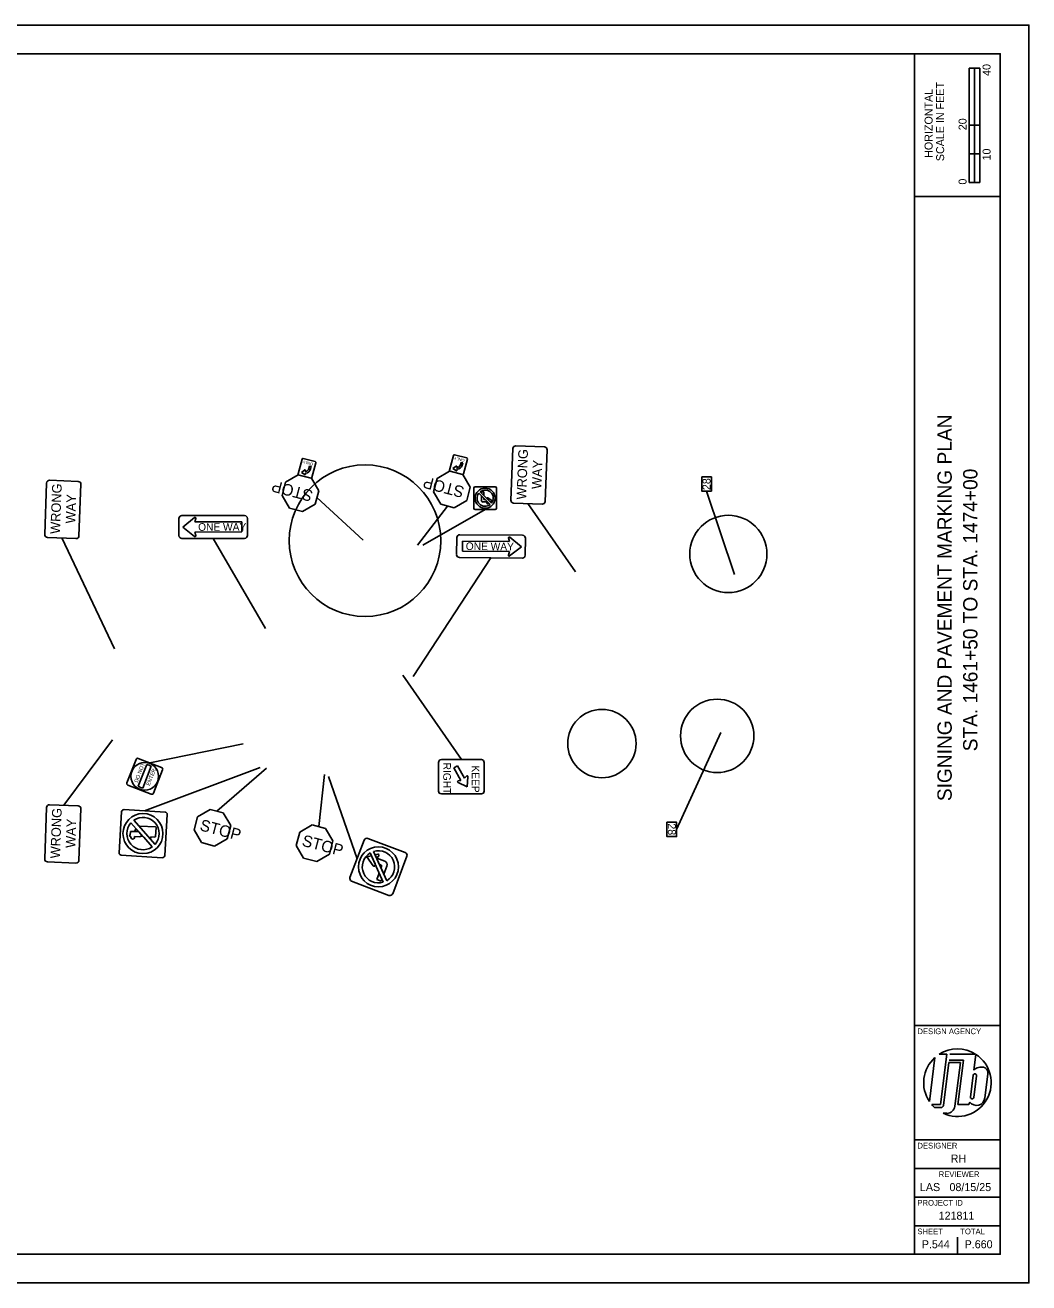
# Model space of a CAD drawing. Extents: x -0.2 to 34, y 0 to 22.
# Drawn here: x 16.43 to 34, y 0 to 22 of the extents above; entities that cross this region are included whole.
import ezdxf

# ---------------------------------------------------------------- set-up
doc = ezdxf.new("R2010")
doc.units = 0
for name, color, linetype in [('SC_Scratch1', 7, 'Continuous'), ('SH_Border', 7, 'Continuous'), ('SH_Cut_Line', 7, 'Continuous'), ('SH_Data', 7, 'Continuous')]:
    doc.layers.add(name, color=color, linetype=linetype)

msp = doc.modelspace()

# ---------------------------------------------------------------- linework, layer by layer
at = {"layer": 'SC_Scratch1'}
for p, q in [((24.05, 14.309), (24.061, 14.351)), ((24.061, 14.351), (24.091, 14.343)), ((24.091, 14.343), (24.08, 14.301)), ((21.21, 14.134), (20.99, 14.005)), ((21.442, 14.073), (21.21, 14.134)), ((21.267, 14.177), (21.325, 14.221)), ((21.33, 14.139), (21.267, 14.177)), ((21.335, 14.214), (21.33, 14.196)), ((21.33, 14.196), (21.34, 14.196)), ((21.342, 14.165), (21.332, 14.165)), ((21.332, 14.165), (21.339, 14.146)), ((21.398, 14.244), (21.409, 14.286)), ((21.409, 14.286), (21.439, 14.278)), ((21.439, 14.278), (21.428, 14.236)), ((23.861, 14.199), (23.641, 14.071)), ((24.093, 14.138), (23.861, 14.199)), ((23.919, 14.242), (23.977, 14.286)), ((23.981, 14.204), (23.919, 14.242)), ((23.987, 14.28), (23.982, 14.261)), ((23.982, 14.261), (23.992, 14.262)), ((23.993, 14.231), (23.983, 14.23)), ((23.983, 14.23), (23.99, 14.212)), ((24.222, 13.918), (24.093, 14.138)), ((20.99, 14.005), (20.929, 13.773)), ((21.57, 13.853), (21.442, 14.073)), ((23.641, 14.071), (23.58, 13.839)), ((24.161, 13.686), (24.222, 13.918)), ((20.929, 13.773), (21.057, 13.553)), ((21.509, 13.621), (21.57, 13.853)), ((21.54, 13.737), (22.35, 12.991)), ((23.58, 13.839), (23.709, 13.619)), ((23.941, 13.558), (24.161, 13.686)), ((24.571, 13.614), (24.372, 13.813)), ((24.417, 13.834), (24.459, 13.834)), ((24.417, 13.816), (24.417, 13.834)), ((24.459, 13.834), (24.417, 13.834)), ((24.417, 13.834), (24.417, 13.816)), ((24.417, 13.816), (24.442, 13.791)), ((24.417, 13.692), (24.417, 13.769)), ((24.418, 13.768), (24.417, 13.769)), ((24.417, 13.769), (24.417, 13.692)), ((24.458, 13.727), (24.418, 13.768)), ((24.442, 13.791), (24.459, 13.774)), ((24.45, 13.659), (24.524, 13.659)), ((24.45, 13.659), (24.524, 13.659)), ((24.458, 13.713), (24.458, 13.727)), ((24.458, 13.713), (24.458, 13.727)), ((24.459, 13.774), (24.459, 13.834)), ((24.459, 13.774), (24.459, 13.834)), ((24.47, 13.7), (24.485, 13.7)), ((24.485, 13.7), (24.47, 13.7)), ((24.547, 13.638), (24.485, 13.7)), ((24.516, 13.725), (24.52, 13.713)), ((24.516, 13.725), (24.52, 13.713)), ((24.516, 13.634), (24.524, 13.659)), ((24.524, 13.659), (24.516, 13.634)), ((24.52, 13.713), (24.575, 13.657)), ((24.529, 13.734), (24.608, 13.679)), ((24.608, 13.679), (24.529, 13.734)), ((24.575, 13.657), (24.608, 13.679)), ((24.575, 13.657), (24.608, 13.679)), ((28.849, 12.389), (28.36, 13.848)), ((21.057, 13.553), (21.289, 13.492)), ((21.289, 13.492), (21.509, 13.621)), ((23.297, 12.902), (23.825, 13.588)), ((23.393, 12.906), (24.483, 13.525)), ((23.709, 13.619), (23.941, 13.558)), ((24.529, 13.625), (24.547, 13.638)), ((24.529, 13.625), (24.547, 13.638)), ((25.232, 13.632), (26.063, 12.44)), ((19.398, 13.386), (19.19, 13.221)), ((19.19, 13.221), (19.398, 13.057)), ((19.402, 13.309), (19.418, 13.373)), ((20.224, 13.31), (19.402, 13.309)), ((20.224, 13.135), (20.224, 13.31)), ((17.073, 13.03), (17.999, 11.093)), ((19.402, 13.134), (20.224, 13.135)), ((19.418, 13.07), (19.402, 13.134)), ((19.724, 13.022), (20.641, 11.447)), ((24.91, 12.966), (24.894, 13.03)), ((24.914, 13.043), (25.12, 12.876)), ((24.086, 12.799), (24.088, 12.974)), ((24.908, 12.791), (24.086, 12.799)), ((24.088, 12.974), (24.91, 12.966)), ((24.891, 12.728), (24.908, 12.791)), ((25.12, 12.876), (24.911, 12.715)), ((24.585, 12.682), (23.224, 10.605)), ((24.067, 9.153), (23.045, 10.629)), ((17.111, 8.353), (17.961, 9.498)), ((27.833, 7.931), (28.608, 9.628)), ((18.617, 9.094), (20.246, 9.427)), ((18.413, 8.686), (18.562, 9.066)), ((18.639, 9.036), (18.49, 8.656)), ((23.934, 9.007), (23.999, 9.045)), ((23.999, 9.045), (24.125, 8.828)), ((18.522, 8.257), (20.547, 9.016)), ((19.785, 8.251), (20.655, 9.002)), ((21.574, 7.98), (21.67, 8.895)), ((22.242, 7.419), (21.744, 8.857)), ((24.06, 8.79), (23.934, 9.007)), ((24.125, 8.828), (24.157, 8.863)), ((24.182, 8.852), (24.167, 8.679)), ((24.167, 8.679), (24.01, 8.752)), ((24.013, 8.78), (24.06, 8.79)), ((19.449, 8.154), (19.388, 7.922)), ((19.669, 8.282), (19.449, 8.154)), ((19.901, 8.221), (19.669, 8.282)), ((20.03, 8.001), (19.901, 8.221)), ((18.346, 7.893), (18.371, 7.934)), ((18.371, 7.934), (18.346, 7.893)), ((18.374, 7.93), (18.351, 7.893)), ((18.351, 7.893), (18.374, 7.93)), ((18.384, 7.933), (18.371, 7.934)), ((18.384, 7.933), (18.371, 7.934)), ((18.388, 7.929), (18.374, 7.93)), ((18.374, 7.93), (18.388, 7.929)), ((18.384, 7.933), (18.493, 7.81)), ((18.388, 7.929), (18.384, 7.933)), ((18.431, 7.981), (18.451, 7.958)), ((18.441, 7.99), (18.716, 7.974)), ((18.716, 7.974), (18.441, 7.99)), ((18.451, 7.958), (18.626, 7.761)), ((18.725, 7.963), (18.716, 7.807)), ((18.716, 7.807), (18.725, 7.963)), ((18.725, 7.963), (18.725, 7.963)), ((19.388, 7.922), (19.517, 7.702)), ((19.969, 7.769), (20.03, 8.001)), ((21.458, 8.01), (21.238, 7.882)), ((21.69, 7.949), (21.458, 8.01)), ((21.819, 7.729), (21.69, 7.949)), ((18.261, 7.811), (18.263, 7.834)), ((18.263, 7.834), (18.261, 7.811)), ((18.283, 7.81), (18.261, 7.811)), ((18.261, 7.811), (18.283, 7.81)), ((18.263, 7.834), (18.272, 7.833)), ((18.272, 7.833), (18.263, 7.834)), ((18.272, 7.833), (18.276, 7.897)), ((18.276, 7.897), (18.272, 7.833)), ((18.276, 7.897), (18.346, 7.893)), ((18.346, 7.893), (18.276, 7.897)), ((18.441, 7.801), (18.349, 7.806)), ((18.349, 7.806), (18.441, 7.801)), ((18.351, 7.893), (18.424, 7.888)), ((18.424, 7.888), (18.351, 7.893)), ((18.456, 7.813), (18.441, 7.801)), ((18.441, 7.801), (18.456, 7.813)), ((18.493, 7.81), (18.456, 7.813)), ((18.456, 7.813), (18.493, 7.81)), ((18.705, 7.797), (18.624, 7.802)), ((18.624, 7.802), (18.705, 7.797)), ((19.517, 7.702), (19.749, 7.641)), ((19.749, 7.641), (19.969, 7.769)), ((21.238, 7.882), (21.177, 7.65)), ((21.758, 7.497), (21.819, 7.729)), ((18.656, 7.626), (18.656, 7.626)), ((21.177, 7.65), (21.306, 7.43)), ((21.538, 7.369), (21.758, 7.497)), ((22.531, 7.547), (22.761, 7.033)), ((22.603, 7.497), (22.558, 7.486)), ((22.603, 7.497), (22.558, 7.486)), ((22.558, 7.486), (22.631, 7.324)), ((21.306, 7.43), (21.538, 7.369)), ((22.493, 7.47), (22.415, 7.451)), ((22.493, 7.47), (22.415, 7.451)), ((22.525, 7.292), (22.415, 7.451)), ((22.415, 7.451), (22.525, 7.292)), ((22.557, 7.327), (22.493, 7.47)), ((22.555, 7.301), (22.557, 7.326)), ((22.555, 7.301), (22.557, 7.326)), ((22.62, 7.47), (22.588, 7.43)), ((22.588, 7.43), (22.62, 7.47)), ((22.726, 7.377), (22.588, 7.43)), ((22.726, 7.377), (22.588, 7.43)), ((22.658, 7.314), (22.631, 7.324)), ((22.631, 7.324), (22.658, 7.314)), ((22.672, 7.283), (22.661, 7.256)), ((22.672, 7.283), (22.661, 7.256)), ((22.764, 7.291), (22.71, 7.149)), ((22.71, 7.149), (22.764, 7.291)), ((22.628, 7.168), (22.585, 7.056)), ((22.628, 7.168), (22.585, 7.056)), ((22.663, 7.027), (22.585, 7.056)), ((22.585, 7.056), (22.663, 7.027)), ((22.647, 7.124), (22.628, 7.168)), ((22.676, 7.061), (22.647, 7.124)), ((22.661, 7.256), (22.708, 7.152)), ((22.676, 7.061), (22.663, 7.027)), ((22.663, 7.027), (22.676, 7.061)), ((22.708, 7.152), (22.71, 7.149))]:
    msp.add_line(p, q, dxfattribs=at)
for points in [[(24.969, 14.593), (24.934, 13.693)], [(25.52, 14.621), (25.021, 14.641)], [(25.534, 13.67), (25.568, 14.57)], [(21.211, 14.15), (21.279, 14.409)], [(21.298, 14.421), (21.51, 14.365)], [(21.521, 14.346), (21.453, 14.086)], [(23.862, 14.215), (23.931, 14.475)], [(23.95, 14.486), (24.161, 14.43)], [(24.172, 14.411), (24.104, 14.151)], [(21.433, 14.075), (21.222, 14.13)], [(24.085, 14.14), (23.873, 14.196)], [(16.809, 13.991), (16.775, 13.091)], [(17.361, 14.019), (16.861, 14.039)], [(17.374, 13.068), (17.409, 13.968)], [(24.283, 13.551), (24.284, 13.901)], [(24.309, 13.926), (24.659, 13.925)], [(24.684, 13.9), (24.683, 13.55)], [(24.442, 13.791), (24.396, 13.837)], [(24.594, 13.638), (24.482, 13.75), (24.442, 13.791)], [(24.52, 13.713), (24.52, 13.713)], [(24.982, 13.641), (25.482, 13.622)], [(19.174, 13.421), (20.274, 13.422)], [(24.658, 13.525), (24.308, 13.526)], [(19.124, 13.071), (19.124, 13.371)], [(20.324, 13.372), (20.324, 13.072)], [(16.823, 13.039), (17.322, 13.02)], [(20.274, 13.022), (19.174, 13.021)], [(23.988, 13.038), (23.985, 12.738)], [(25.139, 13.076), (24.039, 13.087)], [(25.185, 12.726), (25.188, 13.026)], [(24.035, 12.687), (25.135, 12.677)], [(18.373, 9.156), (18.213, 8.748)], [(18.821, 9.014), (18.413, 9.174)], [(23.667, 8.603), (23.667, 9.103)], [(23.717, 9.153), (24.417, 9.153)], [(24.467, 9.103), (24.467, 8.603)], [(18.679, 8.566), (18.839, 8.973)], [(18.231, 8.708), (18.638, 8.548)], [(17.361, 8.343), (16.861, 8.362)], [(24.417, 8.553), (23.717, 8.553)], [(16.809, 8.314), (16.775, 7.415)], [(17.374, 7.392), (17.409, 8.291)], [(18.121, 8.241), (18.077, 7.522)], [(18.882, 8.235), (18.163, 8.279)], [(18.876, 7.474), (18.919, 8.193)], [(18.283, 8.047), (18.656, 7.626)], [(18.283, 8.047), (18.374, 7.944)], [(18.706, 7.67), (18.333, 8.092)], [(18.374, 7.944), (18.374, 7.944), (18.508, 7.794), (18.656, 7.626), (18.656, 7.626), (18.656, 7.626)], [(18.493, 7.81), (18.424, 7.888), (18.424, 7.888)], [(22.117, 7.092), (22.367, 7.746)], [(22.431, 7.775), (23.085, 7.526)], [(18.114, 7.48), (18.833, 7.436)], [(22.47, 7.52), (22.601, 7.229), (22.647, 7.124)], [(16.823, 7.363), (17.322, 7.344)], [(22.557, 7.326), (22.557, 7.327)], [(23.114, 7.461), (22.865, 6.807)], [(22.647, 7.124), (22.7, 7.006)], [(22.8, 6.778), (22.146, 7.028)]]:
    msp.add_lwpolyline(points, dxfattribs=at)
for points in [[(28.443, 13.848), (28.277, 13.848), (28.277, 14.099), (28.443, 14.099)], [(27.666, 8.057), (27.833, 8.057), (27.833, 7.806), (27.666, 7.806)]]:
    msp.add_lwpolyline(points, close=True, dxfattribs=at)
for centre, radius in [((22.381, 12.982), 1.326), ((24.483, 13.725), 0.175), ((28.74, 12.75), 0.676), ((28.545, 9.568), 0.642), ((26.527, 9.434), 0.598), ((18.526, 8.861), 0.242), ((18.495, 7.859), 0.35), ((22.616, 7.277), 0.35)]:
    msp.add_circle(centre, radius, dxfattribs=at)
for centre, radius, start, end in [((25.019, 14.591), 0.05, 87.7986, 177.7986), ((25.518, 14.571), 0.05, 357.7986, 87.7986), ((21.294, 14.405), 0.0156, 75.2563, 165.2563), ((21.506, 14.35), 0.0156, 345.2563, 75.2563), ((23.946, 14.471), 0.0156, 75.2563, 165.2563), ((23.988, 14.325), 0.0635, 273.1176, 345.2563), ((23.988, 14.325), 0.0948, 273.1138, 345.2563), ((24.157, 14.415), 0.0156, 345.2563, 75.2563), ((21.226, 14.146), 0.0156, 165.2563, 255.2563), ((21.329, 14.216), 0.00625, 345.7303, 127.502), ((21.333, 14.144), 0.00625, 238.691, 20.4627), ((21.337, 14.26), 0.0635, 273.1176, 345.2563), ((21.337, 14.26), 0.0948, 273.1138, 345.2563), ((21.437, 14.09), 0.0156, 255.2563, 345.2563), ((23.877, 14.211), 0.0156, 165.2563, 255.2563), ((23.98, 14.281), 0.00625, 345.7303, 127.502), ((23.984, 14.21), 0.00625, 238.691, 20.4627), ((24.089, 14.155), 0.0156, 255.2563, 345.2563), ((16.859, 13.989), 0.05, 87.7986, 177.7986), ((17.359, 13.969), 0.05, 357.7986, 87.7986), ((24.309, 13.901), 0.025, 89.8666, 179.8666), ((24.483, 13.725), 0.142, 321.6229, 128.1102), ((24.483, 13.725), 0.142, 321.6229, 128.1102), ((24.659, 13.9), 0.025, 359.8666, 89.8666), ((24.483, 13.725), 0.142, 141.6229, 308.1102), ((24.45, 13.692), 0.0333, 179.8666, 269.8666), ((24.45, 13.692), 0.0333, 179.8666, 269.8666), ((24.47, 13.712), 0.012, 179.8666, 269.8666), ((24.47, 13.712), 0.012, 179.8666, 269.8666), ((24.524, 13.727), 0.00833, 55.3503, 197.2284), ((24.524, 13.727), 0.00833, 55.3503, 197.2284), ((24.984, 13.691), 0.05, 177.7986, 267.7986), ((25.484, 13.672), 0.05, 267.7986, 357.7986), ((19.174, 13.371), 0.05, 90.039, 180.039), ((20.274, 13.372), 0.05, 0.039, 90.039), ((24.308, 13.551), 0.025, 179.8666, 269.8666), ((24.524, 13.632), 0.00833, 162.5047, 304.3828), ((24.524, 13.632), 0.00833, 162.5047, 304.3828), ((24.658, 13.55), 0.025, 269.8666, 359.8666), ((19.406, 13.376), 0.0126, 345.8216, 128.381), ((16.825, 13.089), 0.05, 177.7986, 267.7986), ((17.324, 13.07), 0.05, 267.7986, 357.7986), ((19.174, 13.071), 0.05, 180.039, 270.039), ((19.406, 13.067), 0.0126, 231.6664, 14.2822), ((20.274, 13.072), 0.05, 270.039, 0.039), ((24.038, 13.037), 0.05, 89.4297, 179.4297), ((24.906, 13.033), 0.0126, 51.0877, 193.6471), ((25.138, 13.027), 0.05, 359.4297, 89.4297), ((24.035, 12.737), 0.05, 179.4297, 269.4297), ((24.903, 12.724), 0.0126, 165.1865, 307.8022), ((25.135, 12.727), 0.05, 269.4297, 359.4297), ((18.402, 9.144), 0.0313, 68.6094, 158.6094), ((18.526, 8.861), 0.208, 57.0725, 80.1464), ((23.717, 9.103), 0.05, 90.0089, 180.0089), ((24.417, 9.103), 0.05, 0.0089, 90.0089), ((18.809, 8.985), 0.0313, 338.6094, 68.6094), ((24.168, 8.853), 0.0146, 354.9296, 137.6467), ((18.242, 8.737), 0.0313, 158.6094, 248.6094), ((18.526, 8.861), 0.208, 237.0725, 260.1464), ((23.717, 8.603), 0.05, 180.0089, 270.0089), ((24.016, 8.766), 0.0146, 102.3711, 245.0881), ((24.417, 8.603), 0.05, 270.0089, 0.0089), ((16.859, 8.312), 0.05, 87.7986, 177.7986), ((18.65, 8.577), 0.0312, 248.6094, 338.6094), ((17.359, 8.293), 0.05, 357.7986, 87.7986), ((18.161, 8.239), 0.04, 86.519, 176.519), ((18.495, 7.859), 0.283, 318.2605, 124.7634), ((18.495, 7.859), 0.283, 318.2605, 124.7634), ((18.879, 8.195), 0.04, 356.519, 86.519), ((18.495, 7.859), 0.283, 138.2759, 304.7736), ((18.495, 7.859), 0.283, 138.2759, 304.7736), ((18.495, 7.859), 0.283, 138.2759, 304.7736), ((18.376, 7.883), 0.0619, 91.5544, 91.5591), ((18.441, 7.98), 0.0101, 87.8132, 176.0486), ((18.441, 7.98), 0.0101, 87.8132, 176.0486), ((18.715, 7.964), 0.01, 356.519, 86.519), ((18.715, 7.964), 0.01, 356.519, 86.519), ((18.315, 7.797), 0.0351, 158.6533, 14.3848), ((18.315, 7.797), 0.0351, 158.6533, 14.3848), ((18.597, 7.78), 0.0351, 325.9884, 38.9655), ((18.597, 7.78), 0.0351, 325.9901, 38.9655), ((18.706, 7.807), 0.01, 266.519, 356.519), ((18.706, 7.807), 0.01, 266.519, 356.519), ((22.413, 7.728), 0.05, 69.1278, 159.1278), ((18.117, 7.52), 0.04, 176.519, 266.519), ((22.616, 7.277), 0.283, 120.8841, 287.3715), ((22.616, 7.277), 0.283, 120.8841, 287.3715), ((22.616, 7.277), 0.283, 300.8841, 107.3715), ((22.607, 7.481), 0.0167, 321.7659, 103.6441), ((22.607, 7.481), 0.0167, 321.7659, 103.6441), ((23.068, 7.479), 0.05, 339.1278, 69.1278), ((16.825, 7.413), 0.05, 177.7986, 267.7986), ((17.324, 7.394), 0.05, 267.7986, 357.7986), ((18.836, 7.476), 0.04, 266.519, 356.519), ((22.538, 7.302), 0.0167, 214.6115, 356.4896), ((22.538, 7.302), 0.0167, 214.6115, 356.4896), ((22.649, 7.292), 0.024, 339.1278, 69.1278), ((22.649, 7.292), 0.024, 339.1278, 69.1278), ((22.702, 7.315), 0.0667, 339.1278, 69.1278), ((22.702, 7.315), 0.0667, 339.1278, 69.1278), ((22.164, 7.074), 0.05, 159.1278, 249.1278), ((22.818, 6.825), 0.05, 249.1278, 339.1278)]:
    msp.add_arc(centre, radius, start, end, dxfattribs=at)
at = {"layer": 'SH_Border'}
for p, q in [((32, 0.5), (32, 21.5)), ((32, 19), (33.5, 19)), ((32, 4.5), (33.5, 4.5)), ((32, 2.5), (33.5, 2.5)), ((32, 2), (33.5, 2)), ((32, 1.5), (33.5, 1.5)), ((32, 1), (33.5, 1))]:
    msp.add_line(p, q, dxfattribs=at)
msp.add_lwpolyline([(1.5, 21.5), (33.5, 21.5), (33.5, 0.5), (1.5, 0.5)], close=True, dxfattribs=at)
at = {"layer": 'SH_Cut_Line'}
msp.add_lwpolyline([(0, 0), (34, 0), (34, 22), (0, 22)], close=True, dxfattribs=at)
at = {"layer": 'SH_Data'}
for p, q in [((32.957, 19.25), (32.957, 21.25)), ((33.144, 21.25), (32.957, 21.25)), ((32.957, 20.25), (32.957, 21.25)), ((32.957, 21.25), (33.05, 21.25)), ((33.05, 21.25), (33.051, 21.25)), ((33.051, 21.25), (33.051, 20.25)), ((33.144, 21.25), (33.144, 19.25)), ((33.051, 20.25), (32.957, 20.25)), ((33.143, 20.25), (33.05, 20.25)), ((33.05, 20.25), (33.05, 19.75)), ((33.143, 19.75), (33.143, 20.25)), ((33.05, 19.75), (32.957, 19.75)), ((32.957, 19.75), (32.957, 19.25)), ((33.05, 19.25), (33.05, 19.75)), ((33.05, 19.75), (33.143, 19.75)), ((33.144, 19.25), (32.957, 19.25)), ((32.957, 19.25), (33.05, 19.25)), ((32.432, 3.998), (32.567, 3.998)), ((32.567, 3.998), (32.456, 3.118)), ((32.617, 4), (33.065, 4)), ((33.07, 3.996), (33.036, 3.72)), ((32.356, 3.94), (32.259, 3.171)), ((32.504, 3.104), (32.599, 3.855)), ((32.599, 3.855), (32.801, 3.855)), ((32.857, 3.896), (32.604, 3.896)), ((32.801, 3.855), (32.704, 3.089)), ((32.758, 3.118), (32.857, 3.896)), ((33.024, 3.631), (32.976, 3.25)), ((33.036, 3.243), (33.084, 3.624)), ((33.283, 3.648), (33.231, 3.237)), ((32.75, 3.5), (32.75, 3.5)), ((32.456, 3.118), (32.299, 3.118)), ((32.947, 3.118), (32.758, 3.118)), ((32.964, 3.161), (32.947, 3.118)), ((32.347, 3.068), (32.463, 3.068)), ((32.565, 2.966), (32.498, 2.966)), ((32.375, 0.675), (32.375, 0.675)), ((32.75, 0.5), (32.75, 0.8))]:
    msp.add_line(p, q, dxfattribs=at)
for centre, radius, start, end in [((32.75, 3.5), 0.591, 57.726, 122.5688), ((32.75, 3.5), 0.591, 244.7646, 57.1575), ((32.75, 3.5), 0.591, 131.8253, 213.7822), ((33.17, 3.586), 0.19, 105.9444, 135.0487), ((33.164, 3.6), 0.175, 66.6782, 105.4185), ((33.177, 3.669), 0.108, 349.2072, 58.7163), ((33.054, 3.628), 0.0301, 352.3298, 173.2777), ((32.75, 3.5), 0.591, 220.2786, 227.0158), ((32.463, 3.109), 0.0417, 270, 352.8038), ((32.565, 3.106), 0.141, 270, 352.8038), ((33.082, 3.255), 0.151, 218.6264, 353.0883), ((33.006, 3.246), 0.0301, 172.3335, 353.274)]:
    msp.add_arc(centre, radius, start, end, dxfattribs=at)

# ---------------------------------------------------------------- texts
at = {"layer": 'SC_Scratch1'}
for s, height, rotation, p in [('WRONG', 0.1675, 87.7986, (25.2, 13.699)), ('ONLY', 0.05, 165.2563, (21.477, 14.341)), ('ONLY', 0.05, 165.2563, (24.128, 14.407)), ('WAY', 0.1675, 87.7986, (25.467, 13.882)), ('WRONG', 0.1675, 87.7986, (17.04, 13.097)), ('STOP', 0.2, 165.2563, (21.483, 13.855)), ('STOP', 0.2, 165.2563, (24.134, 13.921)), ('28', 0.14, 90.2831, (28.429, 13.867)), ('WAY', 0.1675, 87.7986, (17.308, 13.28)), ('ONE WAY', 0.1333, 0.039, (19.46, 13.155)), ('ONE WAY', 0.1333, 359.4297, (24.144, 12.82)), ('DO NOT', 0.0667, 68.6094, (18.4, 8.745)), ('RIGHT', 0.1333, 270.0089, (23.75, 9.1)), ('KEEP', 0.1333, 270.0089, (24.25, 9.051)), ('ENTER', 0.0667, 68.6094, (18.611, 8.69)), ('WRONG', 0.1675, 87.7986, (17.04, 7.421)), ('WAY', 0.1675, 87.7986, (17.308, 7.604)), ('STOP', 0.2, 345.2563, (19.476, 7.919)), ('28', 0.14, 270.2831, (27.681, 8.038)), ('STOP', 0.2, 345.2563, (21.265, 7.648))]:
    msp.add_text(s, height=height, rotation=rotation, dxfattribs=at).set_placement(p)
at = {"layer": 'SH_Data'}
for s, height, p in [('40', 0.14, (33.33, 21.112)), ('SCALE IN FEET', 0.14, (32.517, 19.621)), ('HORIZONTAL', 0.14, (32.315, 19.679)), ('20', 0.14, (32.91, 20.162)), ('10', 0.14, (33.33, 19.633)), ('0', 0.14, (32.91, 19.211)), ('SIGNING AND PAVEMENT MARKING PLAN ', 0.25, (32.65, 8.427)), ('STA. 1461+50 TO STA. 1474+00', 0.25, (33.1, 9.298))]:
    msp.add_text(s, height=height, rotation=90, dxfattribs=at).set_placement(p)
for s, height, p in [('DESIGN AGENCY', 0.1, (32.05, 4.35)), ('DESIGNER', 0.1, (32.05, 2.35)), ('RH', 0.14, (32.631, 2.105)), ('REVIEWER', 0.1, (32.422, 1.85)), ('LAS', 0.14, (32.093, 1.605)), ('08/15/25', 0.14, (32.611, 1.605)), ('PROJECT ID', 0.1, (32.05, 1.35)), ('121811', 0.14, (32.421, 1.105)), ('SHEET', 0.1, (32.05, 0.85)), ('TOTAL', 0.1, (32.8, 0.85)), ('P.544', 0.14, (32.126, 0.605)), ('P.660', 0.14, (32.876, 0.605))]:
    msp.add_text(s, height=height, dxfattribs=at).set_placement(p)

doc.saveas('drawing.dxf')
